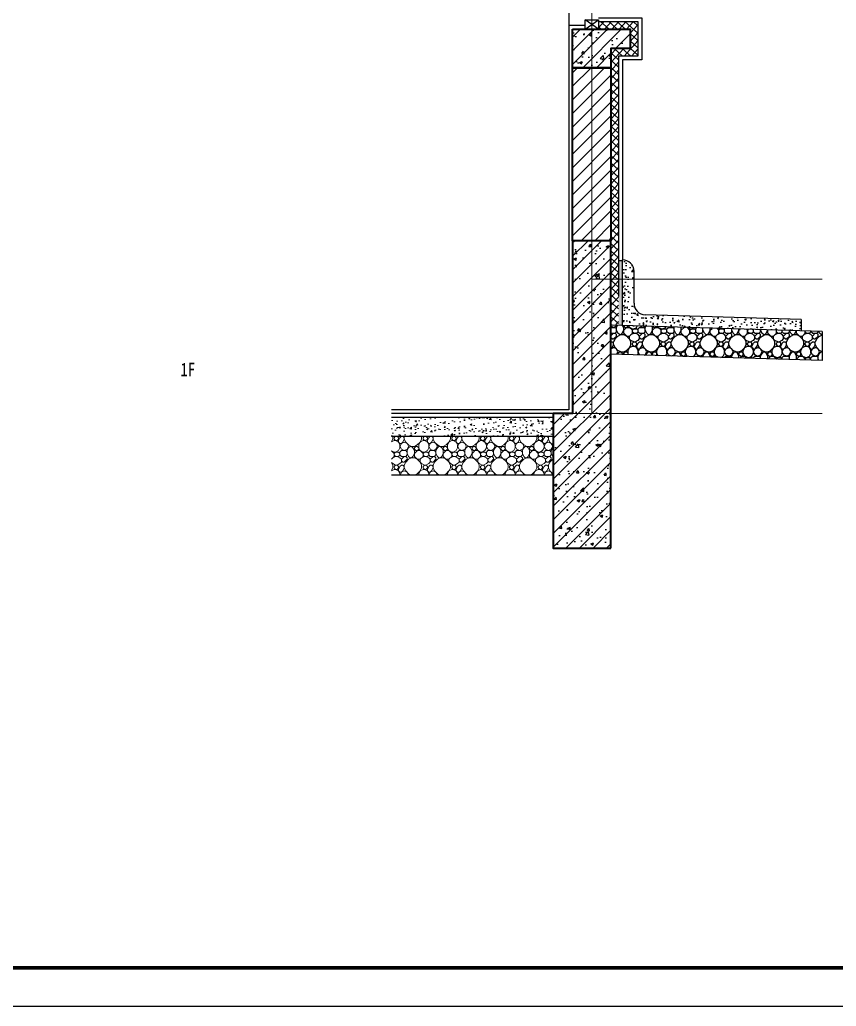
# Model space of a CAD drawing. Extents: x 1188826 to 1909461, y 608442 to 1651179.
# Drawn here: x 1800770 to 1805020, y 980414 to 985548 of the extents above; entities that cross this region are included whole.
import ezdxf

# ---------------------------------------------------------------- set-up
doc = ezdxf.new("R2010")
doc.units = 0
doc.header["$LTSCALE"] = 1000
doc.header["$MEASUREMENT"] = 0
doc.linetypes.add('ACAD_ISO10W100', pattern=[18.5, 12, -3, 0.5, -3])
doc.linetypes.add('DOTE', pattern=[2.42, 2, -0.2, 0.02, -0.2])
for name, color, linetype, lineweight in [('3-大样填充', 8, 'Continuous', 5), ('DOTE', 19, 'DOTE', 9), ('PUB_HATCH', 8, 'Continuous', 9), ('WALL', 9, 'Continuous', 40)]:
    doc.layers.add(name, color=color, linetype=linetype, lineweight=lineweight)
for name, color, linetype in [('A-HATH(填充)', 8, 'Continuous'), ('A-LM-HA(填充)', 8, 'Continuous'), ('A-LM-W(窗框)', 146, 'Continuous'), ('A-TEXT(房间)', 243, 'Continuous'), ('A-WA-I(保温层)', 40, 'Continuous'), ('A-WA-M(面层)', 43, 'Continuous'), ('图框', 140, 'Continuous'), ('辅助线', 251, 'Continuous')]:
    doc.layers.add(name, color=color, linetype=linetype)
doc.styles.add('黑体', font='simhei.ttf')

msp = doc.modelspace()

# ---------------------------------------------------------------- hatches: boundary and pattern name
at = {"layer": 'A-HATH(填充)'}
h = msp.add_hatch(dxfattribs=at)
h.set_pattern_fill('钢筋混凝土', color=256, scale=20, style=0)
h.set_pattern_definition([(45, (521419.335, 349807.536), (-35.355339, 35.355339), []), (50, (521419.34, 349807.54), (143.452037, -12.550427), [15, -165]), (355, (521419.34, 349807.54), (-27.750267, 150.438427), [12, -132]), (100.4514, (521431.29, 349806.49), (115.701876, 137.887908), [12.748038, -140.228422]), (46.1842, (521419.34, 349847.54), (213.44821, -33.103803), [22.5, -247.5]), (96.6356, (521437.12, 349844.78), (186.93254, 194.823574), [19.122058, -210.3426]), (351.1842, (521419.34, 349847.54), (186.93239, 194.82372), [18, -198]), (21, (521439.34, 349837.54), (119.38141, -80.523778), [15, -165]), (326, (521439.34, 349837.54), (48.663066, 145.030009), [12, -132]), (71.4514, (521449.28, 349830.83), (168.044526, 64.5061), [12.748038, -140.228422]), (37.5, (521419.335, 349807.536), (2.431971, 66.5787708), [0, -130.4, 0, -134, 0, -132.5]), (7.5, (521419.335, 349807.536), (52.6139075, 78.8823424), [0, -76.4, 0, -127.4, 0, -50.5]), (327.5, (521374.735, 349807.536), (106.7644872, -4.5109743), [0, -50, 0, -156, 0, -207]), (317.5, (521354.735, 349807.54), (116.637234, 20.0209965), [0, -65, 0, -103.6, 0, -147])])
h.paths.add_polyline_path([(1803647.5, 985498.6), (1803947.5, 985498.6), (1803947.5, 985398.6), (1803847.5, 985398.6), (1803847.5, 985298.6), (1803647.5, 985298.6)])
h = msp.add_hatch(dxfattribs=at)
h.set_pattern_fill('钢筋混凝土', color=256, scale=20, style=0)
h.set_pattern_definition([(45, (468888.743, 356807.25), (-35.355339, 35.355339), []), (50, (468888.74, 356807.25), (143.4520365, -12.550427), [15, -165]), (355, (468888.74, 356807.25), (-27.750267, 150.438427), [12, -132]), (100.4514, (468900.7, 356806.2), (115.701876, 137.887908), [12.748038, -140.228422]), (46.1842, (468888.74, 356847.25), (213.44821, -33.103803), [22.5, -247.5]), (96.6356, (468906.53, 356844.49), (186.93254, 194.823574), [19.122058, -210.3426]), (351.1842, (468888.74, 356847.25), (186.93239, 194.82372), [18, -198]), (21, (468908.74, 356837.25), (119.38141, -80.523778), [15, -165]), (326, (468908.74, 356837.25), (48.663066, 145.030009), [12, -132]), (71.4514, (468918.69, 356830.54), (168.044526, 64.506099), [12.748038, -140.228422]), (37.5, (468888.743, 356807.25), (2.431971, 66.5787708), [0, -130.4, 0, -134, 0, -132.5]), (7.5, (468888.74, 356807.25), (52.6139075, 78.8823424), [0, -76.4, 0, -127.4, 0, -50.5]), (327.5, (468844.143, 356807.25), (106.7644872, -4.5109743), [0, -50, 0, -156, 0, -207]), (317.5, (468824.14, 356807.25), (116.637234, 20.0209965), [0, -65, 0, -103.6, 0, -147])])
h.paths.add_polyline_path([(1803847.5, 982798.4), (1803847.5, 984398.4), (1803647.5, 984398.4), (1803647.5, 983498.4), (1803547.5, 983498.4), (1803547.5, 982798.4)])
at = {"layer": 'A-LM-HA(填充)'}
h = msp.add_hatch(color=256, dxfattribs=at)
h.dxf.hatch_style = 1
edge = h.paths.add_edge_path()
edge.add_arc((1803897.5, 984309.5), 15, 228.1963, 311.8037)
edge.add_line((1803907.5, 984298.3), (1803907.5, 983956.5))
edge.add_line((1803907.5, 983956.5), (1803887.5, 983957.1))
edge.add_line((1803887.5, 983957.1), (1803887.5, 984298.3))
h = msp.add_hatch(dxfattribs=at)
h.set_pattern_fill('混凝土', color=256, scale=10, style=0)
h.set_pattern_definition([(50, (1141766.61, 2760383.61), (71.7260183, -6.2752135), [7.5, -82.5]), (355, (1141766.61, 2760383.61), (-13.8751334, 75.2192134), [6, -66]), (100.4514, (1141772.586, 2760383.09), (57.8509382, 68.9439542), [6.374019, -70.1142112]), (46.1842, (1141766.61, 2760403.61), (106.724105, -16.5519014), [11.25, -123.75]), (96.6356, (1141775.5, 2760402.23), (93.4662706, 97.411787), [9.561029, -105.1713]), (351.1842, (1141766.61, 2760403.61), (93.4661945, 97.41186), [9, -99]), (21, (1141776.61, 2760398.61), (59.6907052, -40.261889), [7.5, -82.5]), (326, (1141776.61, 2760398.61), (24.3315332, 72.5150045), [6, -66]), (71.4514, (1141781.58, 2760395.255), (84.0222629, 32.2530497), [6.374019, -70.1142112]), (37.5, (1141766.609, 2760383.61), (1.21598553, 33.2893854), [0, -65.2, 0, -67, 0, -66.25]), (7.5, (1141766.61, 2760383.61), (26.30695374, 39.4411712), [0, -38.2, 0, -63.7, 0, -25.25]), (327.5, (1141744.309, 2760383.61), (53.3822436, -2.25548717), [0, -25, 0, -78, 0, -103.5]), (317.5, (1141734.31, 2760383.61), (58.3186169, 10.0104982), [0, -32.5, 0, -51.8, 0, -73.5])])
edge = h.paths.add_edge_path()
edge.add_arc((1803907.5, 984238.3), 60, 360, 450, ccw=False)
edge.add_line((1803967.5, 984238.3), (1803967.5, 984072.6))
edge.add_arc((1804027.5, 984072.6), 60, 540, 628.2816)
edge.add_line((1804025.7, 984012.7), (1804837.5, 983988.3))
edge.add_line((1804837.5, 983988.3), (1804837.5, 983928.6))
edge.add_line((1804837.5, 983928.6), (1803907.5, 983956.5))
edge.add_line((1803907.5, 983956.5), (1803907.5, 984298.3))
h = msp.add_hatch(dxfattribs=at)
h.set_pattern_fill('卵石砌体', color=256, scale=20, style=0)
h.set_pattern_definition([(0, (873666.29, 2853621.96), (0, 150), [7.5, -22.5, 7.5, -112.5]), (0, (873703.79, 2853636.96), (0, 150), [7.5, -142.5]), (0, (873628.79, 2853651.96), (0, 150), [15, -135]), (0, (873591.29, 2853659.46), (0, 150), [22.5, -127.5]), (0, (873666.29, 2853666.96), (0, 150), [15, -15, 22.5, -97.5]), (0, (873658.79, 2853689.46), (0, 150), [22.5, -127.5]), (0, (873621.29, 2853696.96), (0, 150), [22.5, -52.5, 22.5, -52.5]), (0, (873591.29, 2853719.46), (0, 150), [22.5, -7.5, 7.5, -112.5]), (0, (873688.79, 2853734.46), (0, 150), [7.5, -142.5]), (0, (873658.79, 2853749.46), (0, 150), [15, -135]), (90, (873561.29, 2853756.96), (-150, 9e-15), [15, -135]), (90, (873576.29, 2853651.96), (-150, 9e-15), [7.5, -15, 22.5, -105]), (90, (873613.79, 2853666.96), (-150, 9e-15), [30, -7.5, 7.5, -105]), (90, (873636.29, 2853704.46), (-150, 9e-15), [22.5, -127.5]), (90, (873643.79, 2853636.96), (-150, 9e-15), [15, -135]), (90, (873651.29, 2853756.96), (-150, 9e-15), [15, -135]), (90, (873658.79, 2853666.96), (-150, 9e-15), [15, -75, 7.5, -52.5]), (90, (873681.29, 2853741.96), (-150, 9e-15), [7.5, -7.5, 7.5, -127.5]), (90, (873688.79, 2853674.46), (-150, 9e-15), [15, -22.5, 15, -97.5]), (90, (873696.29, 2853636.96), (-150, 9e-15), [15, -135]), (45, (873568.79, 2853636.96), (9e-15, 150), [21.21315, -42.426404, 31.8198, -116.672678]), (45, (873561.29, 2853636.96), (9e-15, 150), [21.213203, -190.91883]), (45, (873643.79, 2853651.96), (9e-15, 150), [21.213203, -190.91883]), (45, (873628.79, 2853726.96), (9e-15, 150), [21.213203, -190.91883]), (45, (873696.29, 2853651.96), (9e-15, 150), [21.213203, -190.91883]), (45, (873568.79, 2853666.96), (9e-15, 150), [10.606602, -201.52542]), (45, (873583.79, 2853711.96), (9e-15, 150), [10.606602, -201.52542]), (45, (873598.79, 2853659.46), (9e-15, 150), [10.606602, -201.52542]), (45, (873613.79, 2853711.96), (9e-15, 150), [10.606602, -201.52542]), (45, (873658.79, 2853681.96), (9e-15, 150), [10.606602, -201.52542]), (45, (873658.79, 2853764.46), (9e-15, 150), [10.606602, -201.52542]), (45, (873673.79, 2853749.46), (9e-15, 150), [10.606602, -201.52542]), (45, (873681.29, 2853666.96), (9e-15, 150), [10.606602, -201.52542]), (45, (873688.79, 2853629.46), (9e-15, 150), [10.606602, -201.52542]), (45, (873688.79, 2853689.46), (9e-15, 150), [10.606602, -201.52542]), (45, (873688.79, 2853764.46), (9e-15, 150), [10.606602, -201.52542]), (45, (873696.29, 2853734.46), (9e-15, 150), [10.606602, -201.52542]), (135, (873666.29, 2853749.46), (-150, 9e-15), [10.606602, -201.52542]), (135, (873681.29, 2853764.46), (-150, 9e-15), [10.606602, -201.52542]), (135, (873688.79, 2853734.46), (-150, 9e-15), [10.606602, -201.52542]), (135, (873711.29, 2853764.46), (-150, 9e-15), [10.606602, -201.52542]), (135, (873636.29, 2853711.96), (-150, 9e-15), [10.606602, -201.52542]), (135, (873621.29, 2853696.96), (-150, 9e-15), [10.606602, -201.52542]), (135, (873576.29, 2853659.46), (-150, 9e-15), [10.606602, -201.52542]), (135, (873591.29, 2853659.46), (-150, 9e-15), [10.606602, -201.52542]), (135, (873606.29, 2853711.96), (-150, 9e-15), [10.606602, -201.52542]), (135, (873576.29, 2853689.46), (-150, 9e-15), [10.606602, -201.52542]), (135, (873666.29, 2853666.96), (-150, 9e-15), [10.606602, -201.52542]), (135, (873688.79, 2853681.96), (-150, 9e-15), [10.606602, -201.52542]), (135, (873696.29, 2853651.96), (-150, 9e-15), [10.606602, -201.52542]), (135, (873696.29, 2853666.96), (-150, 9e-15), [10.606602, -201.52542]), (135, (873703.79, 2853636.96), (-150, 9e-15), [10.606602, -201.52542]), (135, (873583.79, 2853726.96), (-150, 9e-15), [21.213203, -190.91883]), (135, (873658.79, 2853681.96), (-150, 9e-15), [21.213203, -190.91883]), (135, (873651.29, 2853629.46), (-150, 9e-15), [53.033008, -159.099024]), (26.5650512, (873561.285, 2853696.96), (149.9999994, 1.2e-06), [16.77, -318.64018]), (26.5650512, (873583.785, 2853651.96), (149.9999994, 1.2e-06), [16.77, -318.64018]), (26.5650512, (873613.785, 2853719.46), (149.9999994, 1.2e-06), [16.77, -318.64018]), (26.5650512, (873673.785, 2853621.96), (149.9999994, 1.2e-06), [16.77, -318.64018]), (26.5650512, (873651.285, 2853659.46), (149.9999994, 1.2e-06), [16.77, -318.64018]), (26.5650512, (873666.285, 2853689.46), (149.9999994, 1.2e-06), [16.77, -318.64018]), (26.5650512, (873643.785, 2853741.96), (149.9999994, 1.2e-06), [16.77, -318.64018]), (26.5650512, (873696.285, 2853734.46), (149.9999994, 1.2e-06), [16.77, -318.64018]), (63.4349488, (873576.285, 2853696.96), (1e-07, 150), [16.77, -318.64018]), (63.4349488, (873576.285, 2853704.46), (1e-07, 150), [16.77, -318.64018]), (63.4349488, (873636.285, 2853726.96), (1e-07, 150), [33.54, -301.87018]), (63.4349488, (873688.785, 2853719.46), (1e-07, 150), [16.77, -318.64018]), (63.4349488, (873681.285, 2853696.96), (1e-07, 150), [16.77, -318.64018]), (63.4349488, (873606.285, 2853666.96), (1e-07, 150), [16.77, -318.64018]), (63.4349488, (873681.285, 2853749.46), (1e-07, 150), [16.77, -318.64018]), (63.4349488, (873703.785, 2853741.96), (1e-07, 150), [16.77, -318.64018]), (116.5650512, (873568.785, 2853741.96), (-1.2e-06, 149.9999994), [16.77, -318.64018]), (116.5650512, (873651.285, 2853621.96), (-1.2e-06, 149.9999994), [16.77, -318.64018]), (116.5650512, (873583.785, 2853719.46), (-1.2e-06, 149.9999994), [16.77, -318.64018]), (116.5650512, (873696.285, 2853704.46), (-1.2e-06, 149.9999994), [16.77, -318.64018]), (116.5650512, (873643.785, 2853696.96), (-1.2e-06, 149.9999994), [16.77, -318.64018]), (116.5650512, (873688.785, 2853726.96), (-1.2e-06, 149.9999994), [16.77, -318.64018]), (116.5650512, (873613.785, 2853696.96), (-1.2e-06, 149.9999994), [16.77, -318.64018]), (116.5650512, (873583.785, 2853666.96), (-1.2e-06, 149.9999994), [16.77, -318.64018]), (153.4349488, (873576.285, 2853734.46), (-150, 1e-07), [16.77, -318.64018]), (153.4349488, (873628.785, 2853651.96), (-150, 1e-07), [16.77, -318.64018]), (153.4349488, (873598.785, 2853719.46), (-150, 1e-07), [16.77, -318.64018]), (153.4349488, (873688.785, 2853659.46), (-150, 1e-07), [16.77, -318.64018]), (153.4349488, (873666.285, 2853621.96), (-150, 1e-07), [16.77, -318.64018]), (153.4349488, (873681.285, 2853741.96), (-150, 1e-07), [16.77, -318.64018]), (153.4349488, (873658.785, 2853689.46), (-150, 1e-07), [16.77, -318.64018]), (153.4349488, (873576.285, 2853734.46), (-150, 1e-07), [16.77, -318.64018]), (153.4349488, (873711.285, 2853696.96), (-150, 1e-07), [16.77, -318.64018]), (243.4349488, (873568.785, 2853636.96), (-1e-07, -150), [16.77, -318.64018])])
h.paths.add_polyline_path([(1804947.5, 983925.3), (1804947.5, 983775.3), (1803847.5, 983808.3), (1803847.5, 983957.4)])
at = {"layer": 'PUB_HATCH'}
h = msp.add_hatch(dxfattribs=at)
h.set_pattern_fill('多孔材料', color=256, scale=10, angle=2.8624, style=0)
h.set_pattern_definition([(47.8624052, (499416.82, 357908.247), (-20.97382044, 18.97631373), []), (137.8624052, (499416.82, 357908.247), (-18.97631373, -20.97382044), [])])
h.paths.add_polyline_path([(1803847.5, 983958.3), (1803887.5, 983957.1), (1803887.5, 985358.9), (1803987.5, 985358.9), (1803987.5, 985538.9), (1803782.5, 985538.9), (1803782.5, 985498.6), (1803947.5, 985498.6), (1803947.5, 985398.6), (1803847.5, 985398.6), (1803847.5, 985298.6)])
h = msp.add_hatch(dxfattribs=at)
h.set_pattern_fill('普通砖', color=256, scale=20, style=0)
h.set_pattern_definition([(45, (468888.743, 356843.15), (-35.3553532, 35.3553532), [])])
h.paths.add_polyline_path([(1803647.5, 985298.4), (1803847.5, 985298.4), (1803847.5, 984398.4), (1803647.5, 984398.4)])
at = {"layer": 'PUB_HATCH', "linetype": 'Continuous'}
h = msp.add_hatch(dxfattribs=at)
h.set_pattern_fill('混凝土', color=256, scale=10, style=0)
h.set_pattern_definition([(50, (1322471.59, 618880.36), (71.726018, -6.2752135), [7.5, -82.5]), (355, (1322471.59, 618880.36), (-13.875133, 75.219213), [6, -66]), (100.4514, (1322477.57, 618879.836), (57.850938, 68.943954), [6.374019, -70.114211]), (46.1842, (1322471.59, 618900.36), (106.724105, -16.551901), [11.25, -123.75]), (96.6356, (1322480.48, 618898.98), (93.46627, 97.411787), [9.561029, -105.1713]), (351.1842, (1322471.59, 618900.36), (93.466195, 97.41186), [9, -99]), (21, (1322481.59, 618895.36), (59.690705, -40.261889), [7.5, -82.5]), (326, (1322481.59, 618895.36), (24.331533, 72.5150045), [6, -66]), (71.4514, (1322486.565, 618892.004), (84.022263, 32.25305), [6.374019, -70.114211]), (37.5, (1322471.59, 618880.36), (1.2159855, 33.2893854), [0, -65.2, 0, -67, 0, -66.25]), (7.5, (1322471.59, 618880.36), (26.3069537, 39.4411712), [0, -38.2, 0, -63.7, 0, -25.25]), (327.5, (1322449.29, 618880.36), (53.3822436, -2.2554872), [0, -25, 0, -78, 0, -103.5]), (317.5, (1322439.29, 618880.36), (58.318617, 10.0104982), [0, -32.5, 0, -51.8, 0, -73.5])])
h.paths.add_polyline_path([(1802705.7, 983478.4), (1802705.7, 983378.4), (1803547.5, 983378.4), (1803547.5, 983478.4)])
h = msp.add_hatch(dxfattribs=at)
h.set_pattern_fill('卵石砌体', color=256, scale=20, style=0)
h.set_pattern_definition([(0, (1322576.59, 618880.36), (0, 150), [7.5, -22.5, 7.5, -112.5]), (0, (1322614.09, 618895.36), (0, 150), [7.5, -142.5]), (0, (1322539.09, 618910.36), (0, 150), [15, -135]), (0, (1322501.59, 618917.86), (0, 150), [22.5, -127.5]), (0, (1322576.59, 618925.36), (0, 150), [15, -15, 22.5, -97.5]), (0, (1322569.09, 618947.86), (0, 150), [22.5, -127.5]), (0, (1322531.59, 618955.36), (0, 150), [22.5, -52.5, 22.5, -52.5]), (0, (1322501.59, 618977.86), (0, 150), [22.5, -7.5, 7.5, -112.5]), (0, (1322599.09, 618992.86), (0, 150), [7.5, -142.5]), (0, (1322569.09, 619007.86), (0, 150), [15, -135]), (90, (1322471.59, 619015.36), (-150, 9e-15), [15, -135]), (90, (1322486.59, 618910.36), (-150, 9e-15), [7.5, -15, 22.5, -105]), (90, (1322524.09, 618925.36), (-150, 9e-15), [30, -7.5, 7.5, -105]), (90, (1322546.59, 618962.86), (-150, 9e-15), [22.5, -127.5]), (90, (1322554.09, 618895.36), (-150, 9e-15), [15, -135]), (90, (1322561.59, 619015.36), (-150, 9e-15), [15, -135]), (90, (1322569.09, 618925.36), (-150, 9e-15), [15, -75, 7.5, -52.5]), (90, (1322591.59, 619000.36), (-150, 9e-15), [7.5, -7.5, 7.5, -127.5]), (90, (1322599.09, 618932.86), (-150, 9e-15), [15, -22.5, 15, -97.5]), (90, (1322606.59, 618895.36), (-150, 9e-15), [15, -135]), (45, (1322479.09, 618895.36), (9e-15, 150), [21.21315, -42.426404, 31.8198, -116.672678]), (45, (1322471.59, 618895.36), (9e-15, 150), [21.213203, -190.91883]), (45, (1322554.09, 618910.36), (9e-15, 150), [21.213203, -190.91883]), (45, (1322539.09, 618985.36), (9e-15, 150), [21.213203, -190.91883]), (45, (1322606.59, 618910.36), (9e-15, 150), [21.213203, -190.91883]), (45, (1322479.09, 618925.36), (9e-15, 150), [10.6066, -201.52542]), (45, (1322494.09, 618970.36), (9e-15, 150), [10.6066, -201.52542]), (45, (1322509.09, 618917.86), (9e-15, 150), [10.6066, -201.52542]), (45, (1322524.09, 618970.36), (9e-15, 150), [10.6066, -201.52542]), (45, (1322569.09, 618940.36), (9e-15, 150), [10.6066, -201.52542]), (45, (1322569.09, 619022.86), (9e-15, 150), [10.6066, -201.52542]), (45, (1322584.09, 619007.86), (9e-15, 150), [10.6066, -201.52542]), (45, (1322591.59, 618925.36), (9e-15, 150), [10.6066, -201.52542]), (45, (1322599.09, 618887.86), (9e-15, 150), [10.6066, -201.52542]), (45, (1322599.09, 618947.86), (9e-15, 150), [10.6066, -201.52542]), (45, (1322599.09, 619022.86), (9e-15, 150), [10.6066, -201.52542]), (45, (1322606.59, 618992.86), (9e-15, 150), [10.6066, -201.52542]), (135, (1322576.59, 619007.86), (-150, 9e-15), [10.6066, -201.52542]), (135, (1322591.59, 619022.86), (-150, 9e-15), [10.6066, -201.52542]), (135, (1322599.09, 618992.86), (-150, 9e-15), [10.6066, -201.52542]), (135, (1322621.59, 619022.86), (-150, 9e-15), [10.6066, -201.52542]), (135, (1322546.59, 618970.36), (-150, 9e-15), [10.6066, -201.52542]), (135, (1322531.59, 618955.36), (-150, 9e-15), [10.6066, -201.52542]), (135, (1322486.59, 618917.86), (-150, 9e-15), [10.6066, -201.52542]), (135, (1322501.59, 618917.86), (-150, 9e-15), [10.6066, -201.52542]), (135, (1322516.59, 618970.36), (-150, 9e-15), [10.6066, -201.52542]), (135, (1322486.59, 618947.86), (-150, 9e-15), [10.6066, -201.52542]), (135, (1322576.59, 618925.36), (-150, 9e-15), [10.6066, -201.52542]), (135, (1322599.09, 618940.36), (-150, 9e-15), [10.6066, -201.52542]), (135, (1322606.59, 618910.36), (-150, 9e-15), [10.6066, -201.52542]), (135, (1322606.59, 618925.36), (-150, 9e-15), [10.6066, -201.52542]), (135, (1322614.09, 618895.36), (-150, 9e-15), [10.6066, -201.52542]), (135, (1322494.09, 618985.36), (-150, 9e-15), [21.213203, -190.91883]), (135, (1322569.09, 618940.36), (-150, 9e-15), [21.213203, -190.91883]), (135, (1322561.59, 618887.86), (-150, 9e-15), [53.03301, -159.099024]), (26.565051, (1322471.59, 618955.36), (149.999999, 1e-06), [16.77, -318.64018]), (26.565051, (1322494.09, 618910.36), (149.999999, 1e-06), [16.77, -318.64018]), (26.565051, (1322524.09, 618977.86), (149.999999, 1e-06), [16.77, -318.64018]), (26.565051, (1322584.09, 618880.36), (149.999999, 1e-06), [16.77, -318.64018]), (26.565051, (1322561.59, 618917.86), (149.999999, 1e-06), [16.77, -318.64018]), (26.565051, (1322576.59, 618947.86), (149.999999, 1e-06), [16.77, -318.64018]), (26.565051, (1322554.09, 619000.36), (149.999999, 1e-06), [16.77, -318.64018]), (26.565051, (1322606.59, 618992.86), (149.999999, 1e-06), [16.77, -318.64018]), (63.434949, (1322486.59, 618955.36), (1e-07, 150), [16.77, -318.64018]), (63.434949, (1322486.59, 618962.86), (1e-07, 150), [16.77, -318.64018]), (63.434949, (1322546.59, 618985.36), (1e-07, 150), [33.54, -301.87018]), (63.434949, (1322599.09, 618977.86), (1e-07, 150), [16.77, -318.64018]), (63.434949, (1322591.59, 618955.36), (1e-07, 150), [16.77, -318.64018]), (63.434949, (1322516.59, 618925.36), (1e-07, 150), [16.77, -318.64018]), (63.434949, (1322591.59, 619007.86), (1e-07, 150), [16.77, -318.64018]), (63.434949, (1322614.09, 619000.36), (1e-07, 150), [16.77, -318.64018]), (116.565051, (1322479.09, 619000.36), (-1e-06, 149.999999), [16.77, -318.64018]), (116.565051, (1322561.59, 618880.36), (-1e-06, 149.999999), [16.77, -318.64018]), (116.565051, (1322494.09, 618977.86), (-1e-06, 149.999999), [16.77, -318.64018]), (116.565051, (1322606.59, 618962.86), (-1e-06, 149.999999), [16.77, -318.64018]), (116.565051, (1322554.09, 618955.36), (-1e-06, 149.999999), [16.77, -318.64018]), (116.565051, (1322599.09, 618985.36), (-1e-06, 149.999999), [16.77, -318.64018]), (116.565051, (1322524.09, 618955.36), (-1e-06, 149.999999), [16.77, -318.64018]), (116.565051, (1322494.09, 618925.36), (-1e-06, 149.999999), [16.77, -318.64018]), (153.434949, (1322486.59, 618992.86), (-150, 1e-07), [16.77, -318.64018]), (153.434949, (1322539.09, 618910.36), (-150, 1e-07), [16.77, -318.64018]), (153.434949, (1322509.09, 618977.86), (-150, 1e-07), [16.77, -318.64018]), (153.434949, (1322599.09, 618917.86), (-150, 1e-07), [16.77, -318.64018]), (153.434949, (1322576.59, 618880.36), (-150, 1e-07), [16.77, -318.64018]), (153.434949, (1322591.59, 619000.36), (-150, 1e-07), [16.77, -318.64018]), (153.434949, (1322569.09, 618947.86), (-150, 1e-07), [16.77, -318.64018]), (153.434949, (1322486.59, 618992.86), (-150, 1e-07), [16.77, -318.64018]), (153.434949, (1322621.59, 618955.36), (-150, 1e-07), [16.77, -318.64018]), (243.434949, (1322479.09, 618895.36), (-1e-07, -150), [16.77, -318.64018])])
h.paths.add_polyline_path([(1802705.7, 983378.4), (1802705.7, 983178.4), (1803547.5, 983178.4), (1803547.5, 983378.4)])

# ---------------------------------------------------------------- linework, layer by layer
at = {"layer": '3-大样填充'}
msp.add_lwpolyline([(1803967.5, 984198.4), (1804847.5, 984198.4)], dxfattribs=at)
at = {"layer": 'A-LM-W(窗框)'}
for p, q in [((1803712.5, 985498.4), (1803782.5, 985548.4)), ((1803782.5, 985498.4), (1803712.5, 985548.4))]:
    msp.add_line(p, q, dxfattribs=at)
msp.add_lwpolyline([(1803782.5, 985498.4), (1803712.5, 985498.4), (1803712.5, 985548.4), (1803782.5, 985548.4), (1803782.5, 985498.4)], dxfattribs=at)
at = {"layer": 'A-WA-I(保温层)'}
msp.add_lwpolyline([(1803782.5, 985538.9), (1803987.5, 985538.9), (1803987.5, 985358.9), (1803887.5, 985358.9), (1803887.5, 984107.1)], dxfattribs=at)
at = {"layer": 'A-WA-M(面层)'}
for points in [[(1803712.5, 985518.4), (1803627.5, 985518.4), (1803627.5, 983518.4), (1802705.7, 983518.4)], [(1803782.5, 985558.9), (1804007.5, 985558.9), (1804007.5, 985338.9), (1803907.5, 985338.9), (1803907.5, 984298.3)], [(1803907.5, 983956.5), (1803907.5, 984298.3)], [(1803967.5, 984072.6), (1803967.5, 984238.3)], [(1804837.5, 983988.3), (1804025.7, 984012.7)], [(1804837.5, 983988.3), (1804837.5, 983928.6)], [(1804947.5, 983925.3), (1803847.5, 983958.3)], [(1804947.5, 983925.3), (1804947.5, 983775.3)], [(1804947.5, 983775.3), (1803847.5, 983808.3)], [(1803547.5, 983498.4), (1802705.7, 983498.4)], [(1803547.5, 983478.4), (1802705.7, 983478.4)], [(1803547.5, 983378.4), (1802705.7, 983378.4)], [(1803547.5, 983178.4), (1802705.7, 983178.4)]]:
    msp.add_lwpolyline(points, dxfattribs=at)
for centre, radius, start, end in [((1803897.5, 984309.5), 15, 228.1963, 311.8037), ((1803907.5, 984238.3), 60, 0, 90), ((1804027.5, 984072.6), 60, 180, 268.2816)]:
    msp.add_arc(centre, radius, start, end, dxfattribs=at)
at = {"layer": 'DOTE', "linetype": 'ACAD_ISO10W100', "ltscale": 100}
for p, q in [((1803747.5, 989698.4), (1803747.5, 983498.4)), ((1803747.5, 984198.4), (1804947.5, 984198.4)), ((1802705.7, 983498.4), (1804947.5, 983498.4))]:
    msp.add_line(p, q, dxfattribs=at)
at = {"layer": 'WALL'}
for points in [[(1803647.5, 985498.6), (1803947.5, 985498.6), (1803947.5, 985398.6), (1803847.5, 985398.6), (1803847.5, 985298.6), (1803647.5, 985298.6)], [(1803647.5, 985298.4), (1803847.5, 985298.4), (1803847.5, 984398.4), (1803647.5, 984398.4)]]:
    msp.add_lwpolyline(points, close=True, dxfattribs=at)
msp.add_lwpolyline([(1803847.5, 982798.4), (1803847.5, 984398.4), (1803647.5, 984398.4), (1803647.5, 983498.4), (1803547.5, 983498.4), (1803547.5, 982798.4), (1803847.5, 982798.4)], dxfattribs=at)
at = {"layer": '图框'}
msp.add_lwpolyline([(1791250.9, 980413.6), (1808070.9, 980413.6), (1808070.9, 992293.6), (1791250.9, 992293.6)], close=True, dxfattribs=at)
at = {"layer": '图框', "const_width": 20}
msp.add_lwpolyline([(1791750.9, 980613.6), (1807870.9, 980613.6), (1807870.9, 992093.6), (1791750.9, 992093.6)], close=True, dxfattribs=at)
at = {"layer": '辅助线', "elevation": 0}
msp.add_lwpolyline([(1803627.5, 986678.4), (1803627.5, 985498.4)], dxfattribs=at)

# ---------------------------------------------------------------- texts
at = {"layer": 'A-TEXT(房间)', "style": '黑体', "width": 0.8}
msp.add_text('1F', height=70, dxfattribs=at).set_placement((1801606.9, 983692.9))

doc.saveas('drawing.dxf')
